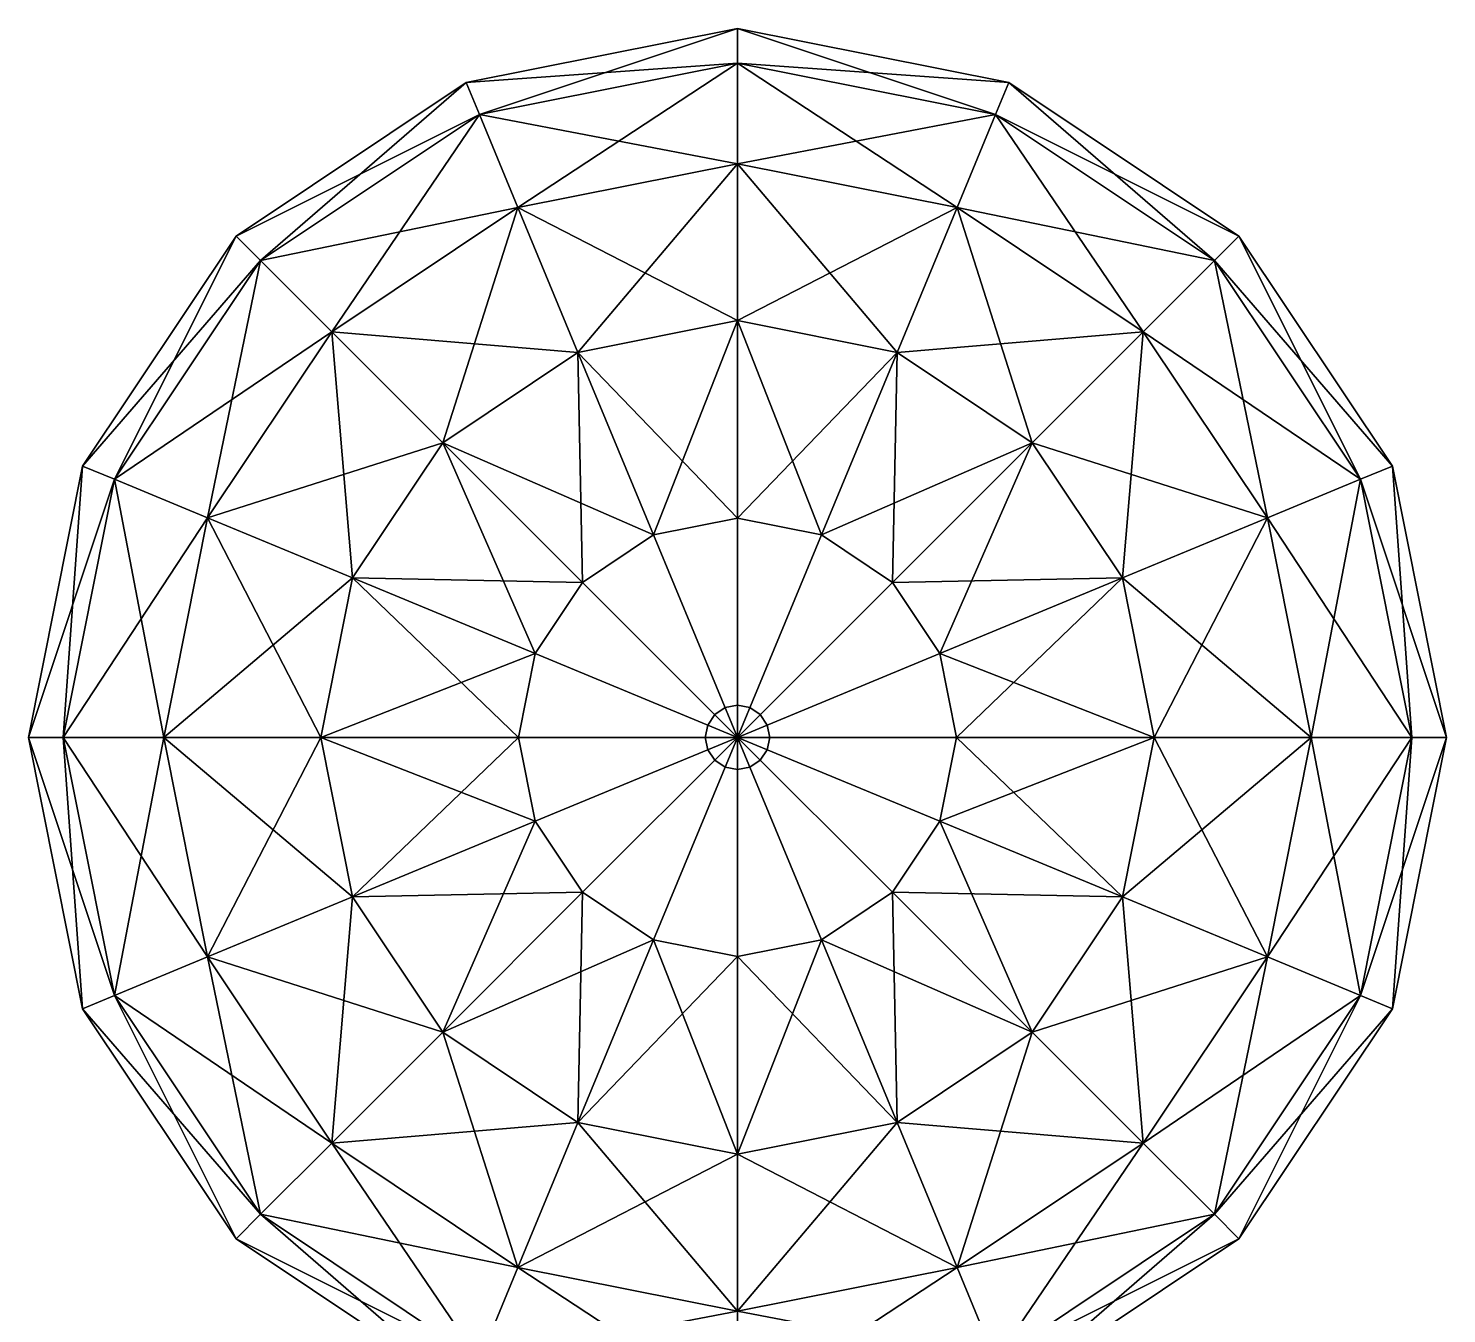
# Model space of a CAD drawing. Header units: metres. Extents: x -32.6 to 43.8, y -33.1 to 27.7.
# Drawn here: x 22.75 to 30.67, y -15.58 to -8.4 of the extents above; entities that cross this region are included whole.
import ezdxf

# ---------------------------------------------------------------- set-up
doc = ezdxf.new("R2010")
doc.units = ezdxf.units.M
doc.layers.add('KMENY', color=2, linetype='CONTINUOUS')
doc.layers.add('STROMY_OKOLI', color=3, linetype='CONTINUOUS')

msp = doc.modelspace()

# ---------------------------------------------------------------- linework, layer by layer
at = {"layer": 'KMENY'}
for points in [[(26.6442, -12.1924), (26.5858, -12.2314), (26.5858, -12.2314, 5.088)], [(26.6442, -12.1924), (26.5858, -12.2314, 5.088), (26.6442, -12.1924, 5.088)], [(26.7131, -12.1787), (26.6442, -12.1924), (26.6442, -12.1924, 5.088)], [(26.7131, -12.1787), (26.6442, -12.1924, 5.088), (26.7131, -12.1787, 5.088)], [(26.782, -12.1924), (26.7131, -12.1787), (26.7131, -12.1787, 5.088)], [(26.782, -12.1924), (26.7131, -12.1787, 5.088), (26.782, -12.1924, 5.088)], [(26.8404, -12.2314), (26.782, -12.1924), (26.782, -12.1924, 5.088)], [(26.8404, -12.2314), (26.782, -12.1924, 5.088), (26.8404, -12.2314, 5.088)], [(26.5858, -12.2314), (26.5468, -12.2898), (26.5468, -12.2898, 5.088)], [(26.5858, -12.2314), (26.5468, -12.2898, 5.088), (26.5858, -12.2314, 5.088)], [(26.8794, -12.2898), (26.8404, -12.2314), (26.8404, -12.2314, 5.088)], [(26.8794, -12.2898), (26.8404, -12.2314, 5.088), (26.8794, -12.2898, 5.088)], [(26.5468, -12.2898), (26.5331, -12.3587), (26.5331, -12.3587, 5.088)], [(26.5468, -12.2898), (26.5331, -12.3587, 5.088), (26.5468, -12.2898, 5.088)], [(26.8931, -12.3587), (26.8794, -12.2898), (26.8794, -12.2898, 5.088)], [(26.8931, -12.3587), (26.8794, -12.2898, 5.088), (26.8931, -12.3587, 5.088)], [(26.5331, -12.3587), (26.5468, -12.4276), (26.5468, -12.4276, 5.088)], [(26.5331, -12.3587), (26.5468, -12.4276, 5.088), (26.5331, -12.3587, 5.088)], [(26.5468, -12.4276), (26.5858, -12.486), (26.5858, -12.486, 5.088)], [(26.5468, -12.4276), (26.5858, -12.486, 5.088), (26.5468, -12.4276, 5.088)], [(26.8404, -12.486), (26.8794, -12.4276), (26.8794, -12.4276, 5.088)], [(26.8404, -12.486), (26.8794, -12.4276, 5.088), (26.8404, -12.486, 5.088)], [(26.8794, -12.4276), (26.8931, -12.3587), (26.8931, -12.3587, 5.088)], [(26.8794, -12.4276), (26.8931, -12.3587, 5.088), (26.8794, -12.4276, 5.088)], [(26.5858, -12.486), (26.6442, -12.525), (26.6442, -12.525, 5.088)], [(26.5858, -12.486), (26.6442, -12.525, 5.088), (26.5858, -12.486, 5.088)], [(26.782, -12.525), (26.8404, -12.486), (26.8404, -12.486, 5.088)], [(26.782, -12.525), (26.8404, -12.486, 5.088), (26.782, -12.525, 5.088)], [(26.6442, -12.525), (26.7131, -12.5387), (26.7131, -12.5387, 5.088)], [(26.6442, -12.525), (26.7131, -12.5387, 5.088), (26.6442, -12.525, 5.088)], [(26.7131, -12.5387), (26.782, -12.525), (26.782, -12.525, 5.088)], [(26.7131, -12.5387), (26.782, -12.525, 5.088), (26.7131, -12.5387, 5.088)]]:
    msp.add_3dface(points, dxfattribs=at)
at = {"layer": 'STROMY_OKOLI'}
for points in [[(26.7131, -8.5931, 8.6871), (25.1979, -8.7007, 7.4636), (26.7131, -8.3993, 7.4636)], [(26.7131, -8.3993, 7.4636), (25.1979, -8.7007, 7.4636), (25.2721, -8.8797, 6.2401)], [(26.7131, -8.3993, 7.4636), (25.2721, -8.8797, 6.2401), (26.7131, -8.5931, 6.2401)], [(28.1541, -8.8797, 8.6871), (26.7131, -8.5931, 8.6871), (26.7131, -8.3993, 7.4636)], [(28.1541, -8.8797, 8.6871), (26.7131, -8.3993, 7.4636), (28.2283, -8.7007, 7.4636)], [(28.2283, -8.7007, 7.4636), (26.7131, -8.3993, 7.4636), (26.7131, -8.5931, 6.2401)], [(26.7131, -8.5931, 8.6871), (25.2721, -8.8797, 8.6871), (25.1979, -8.7007, 7.4636)], [(26.7131, -9.1555, 9.7909), (25.2721, -8.8797, 8.6871), (26.7131, -8.5931, 8.6871)], [(26.7131, -8.5931, 6.2401), (25.2721, -8.8797, 6.2401), (25.4873, -9.3993, 5.1363)], [(26.7131, -8.5931, 6.2401), (25.4873, -9.3993, 5.1363), (26.7131, -9.1555, 5.1363)], [(27.9389, -9.3993, 9.7909), (26.7131, -9.1555, 9.7909), (26.7131, -8.5931, 8.6871)], [(27.9389, -9.3993, 9.7909), (26.7131, -8.5931, 8.6871), (28.1541, -8.8797, 8.6871)], [(28.2283, -8.7007, 7.4636), (26.7131, -8.5931, 6.2401), (28.1541, -8.8797, 6.2401)], [(28.1541, -8.8797, 6.2401), (26.7131, -8.5931, 6.2401), (26.7131, -9.1555, 5.1363)], [(25.2721, -8.8797, 8.6871), (23.9134, -9.559, 7.4636), (25.1979, -8.7007, 7.4636)], [(25.1979, -8.7007, 7.4636), (23.9134, -9.559, 7.4636), (24.0504, -9.696, 6.2401)], [(25.1979, -8.7007, 7.4636), (24.0504, -9.696, 6.2401), (25.2721, -8.8797, 6.2401)], [(29.3758, -9.696, 8.6871), (28.1541, -8.8797, 8.6871), (28.2283, -8.7007, 7.4636)], [(29.5128, -9.559, 7.4636), (28.2283, -8.7007, 7.4636), (28.1541, -8.8797, 6.2401)], [(29.3758, -9.696, 8.6871), (28.2283, -8.7007, 7.4636), (29.5128, -9.559, 7.4636)], [(25.2721, -8.8797, 8.6871), (24.0504, -9.696, 8.6871), (23.9134, -9.559, 7.4636)], [(25.4873, -9.3993, 9.7909), (24.0504, -9.696, 8.6871), (25.2721, -8.8797, 8.6871)], [(25.2721, -8.8797, 6.2401), (24.0504, -9.696, 6.2401), (24.4481, -10.0937, 5.1363)], [(25.2721, -8.8797, 6.2401), (24.4481, -10.0937, 5.1363), (25.4873, -9.3993, 5.1363)], [(26.7131, -9.1555, 9.7909), (25.4873, -9.3993, 9.7909), (25.2721, -8.8797, 8.6871)], [(28.1541, -8.8797, 6.2401), (26.7131, -9.1555, 5.1363), (27.9389, -9.3993, 5.1363)], [(28.9781, -10.0937, 9.7909), (27.9389, -9.3993, 9.7909), (28.1541, -8.8797, 8.6871)], [(29.3758, -9.696, 6.2401), (28.1541, -8.8797, 6.2401), (27.9389, -9.3993, 5.1363)], [(28.9781, -10.0937, 9.7909), (28.1541, -8.8797, 8.6871), (29.3758, -9.696, 8.6871)], [(29.5128, -9.559, 7.4636), (28.1541, -8.8797, 6.2401), (29.3758, -9.696, 6.2401)], [(26.7131, -10.0314, 10.6668), (25.4873, -9.3993, 9.7909), (26.7131, -9.1555, 9.7909)], [(26.7131, -9.1555, 5.1363), (25.4873, -9.3993, 5.1363), (25.8225, -10.2086, 4.2604)], [(26.7131, -9.1555, 5.1363), (25.8225, -10.2086, 4.2604), (26.7131, -10.0314, 4.2604)], [(27.6037, -10.2086, 10.6668), (26.7131, -10.0314, 10.6668), (26.7131, -9.1555, 9.7909)], [(27.6037, -10.2086, 10.6668), (26.7131, -9.1555, 9.7909), (27.9389, -9.3993, 9.7909)], [(27.9389, -9.3993, 5.1363), (26.7131, -9.1555, 5.1363), (26.7131, -10.0314, 4.2604)], [(25.4873, -9.3993, 9.7909), (24.4481, -10.0937, 9.7909), (24.0504, -9.696, 8.6871)], [(25.8225, -10.2086, 10.6668), (24.4481, -10.0937, 9.7909), (25.4873, -9.3993, 9.7909)], [(25.4873, -9.3993, 5.1363), (24.4481, -10.0937, 5.1363), (25.0675, -10.713, 4.2604)], [(25.4873, -9.3993, 5.1363), (25.0675, -10.713, 4.2604), (25.8225, -10.2086, 4.2604)], [(26.7131, -10.0314, 10.6668), (25.8225, -10.2086, 10.6668), (25.4873, -9.3993, 9.7909)], [(27.9389, -9.3993, 5.1363), (26.7131, -10.0314, 4.2604), (27.6037, -10.2086, 4.2604)], [(28.3587, -10.713, 10.6668), (27.6037, -10.2086, 10.6668), (27.9389, -9.3993, 9.7909)], [(28.9781, -10.0937, 5.1363), (27.9389, -9.3993, 5.1363), (27.6037, -10.2086, 4.2604)], [(28.3587, -10.713, 10.6668), (27.9389, -9.3993, 9.7909), (28.9781, -10.0937, 9.7909)], [(29.3758, -9.696, 6.2401), (27.9389, -9.3993, 5.1363), (28.9781, -10.0937, 5.1363)], [(24.0504, -9.696, 8.6871), (23.0551, -10.8435, 7.4636), (23.9134, -9.559, 7.4636)], [(23.9134, -9.559, 7.4636), (23.0551, -10.8435, 7.4636), (23.2341, -10.9176, 6.2401)], [(23.9134, -9.559, 7.4636), (23.2341, -10.9176, 6.2401), (24.0504, -9.696, 6.2401)], [(30.192, -10.9176, 8.6871), (29.3758, -9.696, 8.6871), (29.5128, -9.559, 7.4636)], [(30.3711, -10.8435, 7.4636), (29.5128, -9.559, 7.4636), (29.3758, -9.696, 6.2401)], [(30.192, -10.9176, 8.6871), (29.5128, -9.559, 7.4636), (30.3711, -10.8435, 7.4636)], [(24.0504, -9.696, 8.6871), (23.2341, -10.9176, 8.6871), (23.0551, -10.8435, 7.4636)], [(24.4481, -10.0937, 9.7909), (23.2341, -10.9176, 8.6871), (24.0504, -9.696, 8.6871)], [(24.0504, -9.696, 6.2401), (23.2341, -10.9176, 6.2401), (23.7537, -11.1329, 5.1363)], [(24.0504, -9.696, 6.2401), (23.7537, -11.1329, 5.1363), (24.4481, -10.0937, 5.1363)], [(29.6725, -11.1329, 9.7909), (28.9781, -10.0937, 9.7909), (29.3758, -9.696, 8.6871)], [(30.192, -10.9176, 6.2401), (29.3758, -9.696, 6.2401), (28.9781, -10.0937, 5.1363)], [(29.6725, -11.1329, 9.7909), (29.3758, -9.696, 8.6871), (30.192, -10.9176, 8.6871)], [(30.3711, -10.8435, 7.4636), (29.3758, -9.696, 6.2401), (30.192, -10.9176, 6.2401)], [(26.7131, -11.1352, 11.2292), (25.8225, -10.2086, 10.6668), (26.7131, -10.0314, 10.6668)], [(26.7131, -10.0314, 4.2604), (25.8225, -10.2086, 4.2604), (26.2449, -11.2283, 3.698)], [(26.7131, -10.0314, 4.2604), (26.2449, -11.2283, 3.698), (26.7131, -11.1352, 3.698)], [(27.1813, -11.2283, 11.2292), (26.7131, -11.1352, 11.2292), (26.7131, -10.0314, 10.6668)], [(27.1813, -11.2283, 11.2292), (26.7131, -10.0314, 10.6668), (27.6037, -10.2086, 10.6668)], [(27.6037, -10.2086, 4.2604), (26.7131, -10.0314, 4.2604), (26.7131, -11.1352, 3.698)], [(24.4481, -10.0937, 9.7909), (23.7537, -11.1329, 9.7909), (23.2341, -10.9176, 8.6871)], [(25.0675, -10.713, 10.6668), (23.7537, -11.1329, 9.7909), (24.4481, -10.0937, 9.7909)], [(24.4481, -10.0937, 5.1363), (23.7537, -11.1329, 5.1363), (24.563, -11.4681, 4.2604)], [(25.8225, -10.2086, 10.6668), (25.0675, -10.713, 10.6668), (24.4481, -10.0937, 9.7909)], [(24.4481, -10.0937, 5.1363), (24.563, -11.4681, 4.2604), (25.0675, -10.713, 4.2604)], [(28.9781, -10.0937, 5.1363), (27.6037, -10.2086, 4.2604), (28.3587, -10.713, 4.2604)], [(28.8632, -11.4681, 10.6668), (28.3587, -10.713, 10.6668), (28.9781, -10.0937, 9.7909)], [(29.6725, -11.1329, 5.1363), (28.9781, -10.0937, 5.1363), (28.3587, -10.713, 4.2604)], [(28.8632, -11.4681, 10.6668), (28.9781, -10.0937, 9.7909), (29.6725, -11.1329, 9.7909)], [(30.192, -10.9176, 6.2401), (28.9781, -10.0937, 5.1363), (29.6725, -11.1329, 5.1363)], [(26.2449, -11.2283, 11.2292), (25.0675, -10.713, 10.6668), (25.8225, -10.2086, 10.6668)], [(25.8225, -10.2086, 4.2604), (25.0675, -10.713, 4.2604), (25.8479, -11.4935, 3.698)], [(26.7131, -11.1352, 11.2292), (26.2449, -11.2283, 11.2292), (25.8225, -10.2086, 10.6668)], [(25.8225, -10.2086, 4.2604), (25.8479, -11.4935, 3.698), (26.2449, -11.2283, 3.698)], [(27.6037, -10.2086, 4.2604), (26.7131, -11.1352, 3.698), (27.1813, -11.2283, 3.698)], [(27.5782, -11.4935, 11.2292), (27.1813, -11.2283, 11.2292), (27.6037, -10.2086, 10.6668)], [(28.3587, -10.713, 4.2604), (27.6037, -10.2086, 4.2604), (27.1813, -11.2283, 3.698)], [(27.5782, -11.4935, 11.2292), (27.6037, -10.2086, 10.6668), (28.3587, -10.713, 10.6668)], [(25.0675, -10.713, 10.6668), (24.563, -11.4681, 10.6668), (23.7537, -11.1329, 9.7909)], [(25.8479, -11.4935, 11.2292), (24.563, -11.4681, 10.6668), (25.0675, -10.713, 10.6668)], [(25.0675, -10.713, 4.2604), (24.563, -11.4681, 4.2604), (25.5827, -11.8905, 3.698)], [(26.2449, -11.2283, 11.2292), (25.8479, -11.4935, 11.2292), (25.0675, -10.713, 10.6668)], [(25.0675, -10.713, 4.2604), (25.5827, -11.8905, 3.698), (25.8479, -11.4935, 3.698)], [(28.3587, -10.713, 4.2604), (27.1813, -11.2283, 3.698), (27.5782, -11.4935, 3.698)], [(27.8435, -11.8905, 11.2292), (27.5782, -11.4935, 11.2292), (28.3587, -10.713, 10.6668)], [(28.8632, -11.4681, 4.2604), (28.3587, -10.713, 4.2604), (27.5782, -11.4935, 3.698)], [(27.8435, -11.8905, 11.2292), (28.3587, -10.713, 10.6668), (28.8632, -11.4681, 10.6668)], [(29.6725, -11.1329, 5.1363), (28.3587, -10.713, 4.2604), (28.8632, -11.4681, 4.2604)], [(23.2341, -10.9176, 8.6871), (22.7537, -12.3587, 7.4636), (23.0551, -10.8435, 7.4636)], [(23.0551, -10.8435, 7.4636), (22.7537, -12.3587, 7.4636), (22.9475, -12.3587, 6.2401)], [(23.0551, -10.8435, 7.4636), (22.9475, -12.3587, 6.2401), (23.2341, -10.9176, 6.2401)], [(30.4787, -12.3587, 8.6871), (30.192, -10.9176, 8.6871), (30.3711, -10.8435, 7.4636)], [(30.6725, -12.3587, 7.4636), (30.3711, -10.8435, 7.4636), (30.192, -10.9176, 6.2401)], [(30.4787, -12.3587, 8.6871), (30.3711, -10.8435, 7.4636), (30.6725, -12.3587, 7.4636)], [(23.2341, -10.9176, 8.6871), (22.9475, -12.3587, 8.6871), (22.7537, -12.3587, 7.4636)], [(23.7537, -11.1329, 9.7909), (22.9475, -12.3587, 8.6871), (23.2341, -10.9176, 8.6871)], [(23.2341, -10.9176, 6.2401), (22.9475, -12.3587, 6.2401), (23.5099, -12.3587, 5.1363)], [(23.2341, -10.9176, 6.2401), (23.5099, -12.3587, 5.1363), (23.7537, -11.1329, 5.1363)], [(29.9163, -12.3587, 9.7909), (29.6725, -11.1329, 9.7909), (30.192, -10.9176, 8.6871)], [(30.4787, -12.3587, 6.2401), (30.192, -10.9176, 6.2401), (29.6725, -11.1329, 5.1363)], [(29.9163, -12.3587, 9.7909), (30.192, -10.9176, 8.6871), (30.4787, -12.3587, 8.6871)], [(30.6725, -12.3587, 7.4636), (30.192, -10.9176, 6.2401), (30.4787, -12.3587, 6.2401)], [(23.7537, -11.1329, 9.7909), (23.5099, -12.3587, 9.7909), (22.9475, -12.3587, 8.6871)], [(24.563, -11.4681, 10.6668), (23.5099, -12.3587, 9.7909), (23.7537, -11.1329, 9.7909)], [(23.7537, -11.1329, 5.1363), (23.5099, -12.3587, 5.1363), (24.3858, -12.3587, 4.2604)], [(23.7537, -11.1329, 5.1363), (24.3858, -12.3587, 4.2604), (24.563, -11.4681, 4.2604)], [(26.7131, -12.3587, 11.423), (26.2449, -11.2283, 11.2292), (26.7131, -11.1352, 11.2292)], [(26.7131, -11.1352, 3.698), (26.2449, -11.2283, 3.698), (26.7131, -12.3587, 3.5042)], [(26.7131, -12.3587, 11.423), (26.7131, -11.1352, 11.2292), (27.1813, -11.2283, 11.2292)], [(27.1813, -11.2283, 3.698), (26.7131, -11.1352, 3.698), (26.7131, -12.3587, 3.5042)], [(29.0404, -12.3587, 10.6668), (28.8632, -11.4681, 10.6668), (29.6725, -11.1329, 9.7909)], [(29.9163, -12.3587, 5.1363), (29.6725, -11.1329, 5.1363), (28.8632, -11.4681, 4.2604)], [(29.0404, -12.3587, 10.6668), (29.6725, -11.1329, 9.7909), (29.9163, -12.3587, 9.7909)], [(30.4787, -12.3587, 6.2401), (29.6725, -11.1329, 5.1363), (29.9163, -12.3587, 5.1363)], [(26.7131, -12.3587, 11.423), (25.8479, -11.4935, 11.2292), (26.2449, -11.2283, 11.2292)], [(26.2449, -11.2283, 3.698), (25.8479, -11.4935, 3.698), (26.7131, -12.3587, 3.5042)], [(26.7131, -12.3587, 11.423), (27.1813, -11.2283, 11.2292), (27.5782, -11.4935, 11.2292)], [(27.5782, -11.4935, 3.698), (27.1813, -11.2283, 3.698), (26.7131, -12.3587, 3.5042)], [(24.563, -11.4681, 10.6668), (24.3858, -12.3587, 10.6668), (23.5099, -12.3587, 9.7909)], [(25.5827, -11.8905, 11.2292), (24.3858, -12.3587, 10.6668), (24.563, -11.4681, 10.6668)], [(24.563, -11.4681, 4.2604), (24.3858, -12.3587, 4.2604), (25.4896, -12.3587, 3.698)], [(25.8479, -11.4935, 11.2292), (25.5827, -11.8905, 11.2292), (24.563, -11.4681, 10.6668)], [(24.563, -11.4681, 4.2604), (25.4896, -12.3587, 3.698), (25.5827, -11.8905, 3.698)], [(28.8632, -11.4681, 4.2604), (27.5782, -11.4935, 3.698), (27.8435, -11.8905, 3.698)], [(27.9366, -12.3587, 11.2292), (27.8435, -11.8905, 11.2292), (28.8632, -11.4681, 10.6668)], [(29.0404, -12.3587, 4.2604), (28.8632, -11.4681, 4.2604), (27.8435, -11.8905, 3.698)], [(27.9366, -12.3587, 11.2292), (28.8632, -11.4681, 10.6668), (29.0404, -12.3587, 10.6668)], [(29.9163, -12.3587, 5.1363), (28.8632, -11.4681, 4.2604), (29.0404, -12.3587, 4.2604)], [(26.7131, -12.3587, 11.423), (25.5827, -11.8905, 11.2292), (25.8479, -11.4935, 11.2292)], [(25.8479, -11.4935, 3.698), (25.5827, -11.8905, 3.698), (26.7131, -12.3587, 3.5042)], [(26.7131, -12.3587, 11.423), (27.5782, -11.4935, 11.2292), (27.8435, -11.8905, 11.2292)], [(27.8435, -11.8905, 3.698), (27.5782, -11.4935, 3.698), (26.7131, -12.3587, 3.5042)], [(25.5827, -11.8905, 11.2292), (25.4896, -12.3587, 11.2292), (24.3858, -12.3587, 10.6668)], [(26.7131, -12.3587, 11.423), (25.4896, -12.3587, 11.2292), (25.5827, -11.8905, 11.2292)], [(25.5827, -11.8905, 3.698), (25.4896, -12.3587, 3.698), (26.7131, -12.3587, 3.5042)], [(26.7131, -12.3587, 11.423), (27.8435, -11.8905, 11.2292), (27.9366, -12.3587, 11.2292)], [(27.9366, -12.3587, 3.698), (27.8435, -11.8905, 3.698), (26.7131, -12.3587, 3.5042)], [(29.0404, -12.3587, 4.2604), (27.8435, -11.8905, 3.698), (27.9366, -12.3587, 3.698)], [(22.9475, -12.3587, 8.6871), (23.0551, -13.8739, 7.4636), (22.7537, -12.3587, 7.4636)], [(22.7537, -12.3587, 7.4636), (23.0551, -13.8739, 7.4636), (23.2341, -13.7997, 6.2401)], [(22.7537, -12.3587, 7.4636), (23.2341, -13.7997, 6.2401), (22.9475, -12.3587, 6.2401)], [(23.5099, -12.3587, 9.7909), (23.2341, -13.7997, 8.6871), (22.9475, -12.3587, 8.6871)], [(22.9475, -12.3587, 8.6871), (23.2341, -13.7997, 8.6871), (23.0551, -13.8739, 7.4636)], [(22.9475, -12.3587, 6.2401), (23.2341, -13.7997, 6.2401), (23.7537, -13.5845, 5.1363)], [(22.9475, -12.3587, 6.2401), (23.7537, -13.5845, 5.1363), (23.5099, -12.3587, 5.1363)], [(23.5099, -12.3587, 9.7909), (23.7537, -13.5845, 9.7909), (23.2341, -13.7997, 8.6871)], [(24.3858, -12.3587, 10.6668), (23.7537, -13.5845, 9.7909), (23.5099, -12.3587, 9.7909)], [(23.5099, -12.3587, 5.1363), (23.7537, -13.5845, 5.1363), (24.563, -13.2493, 4.2604)], [(23.5099, -12.3587, 5.1363), (24.563, -13.2493, 4.2604), (24.3858, -12.3587, 4.2604)], [(24.3858, -12.3587, 10.6668), (24.563, -13.2493, 10.6668), (23.7537, -13.5845, 9.7909)], [(25.4896, -12.3587, 11.2292), (24.563, -13.2493, 10.6668), (24.3858, -12.3587, 10.6668)], [(24.3858, -12.3587, 4.2604), (24.563, -13.2493, 4.2604), (25.5827, -12.8269, 3.698)], [(24.3858, -12.3587, 4.2604), (25.5827, -12.8269, 3.698), (25.4896, -12.3587, 3.698)], [(25.4896, -12.3587, 11.2292), (25.5827, -12.8269, 11.2292), (24.563, -13.2493, 10.6668)], [(26.7131, -12.3587, 11.423), (25.5827, -12.8269, 11.2292), (25.4896, -12.3587, 11.2292)], [(25.4896, -12.3587, 3.698), (25.5827, -12.8269, 3.698), (26.7131, -12.3587, 3.5042)], [(26.7131, -12.3587, 11.423), (25.8479, -13.2238, 11.2292), (25.5827, -12.8269, 11.2292)], [(25.5827, -12.8269, 3.698), (25.8479, -13.2238, 3.698), (26.7131, -12.3587, 3.5042)], [(26.7131, -12.3587, 11.423), (26.2449, -13.4891, 11.2292), (25.8479, -13.2238, 11.2292)], [(25.8479, -13.2238, 3.698), (26.2449, -13.4891, 3.698), (26.7131, -12.3587, 3.5042)], [(26.7131, -12.3587, 11.423), (26.7131, -13.5822, 11.2292), (26.2449, -13.4891, 11.2292)], [(26.2449, -13.4891, 3.698), (26.7131, -13.5822, 3.698), (26.7131, -12.3587, 3.5042)], [(26.7131, -12.3587, 11.423), (27.1813, -13.4891, 11.2292), (26.7131, -13.5822, 11.2292)], [(26.7131, -12.3587, 11.423), (27.5782, -13.2238, 11.2292), (27.1813, -13.4891, 11.2292)], [(26.7131, -12.3587, 11.423), (27.8435, -12.8269, 11.2292), (27.5782, -13.2238, 11.2292)], [(26.7131, -12.3587, 11.423), (27.9366, -12.3587, 11.2292), (27.8435, -12.8269, 11.2292)], [(26.7131, -13.5822, 3.698), (27.1813, -13.4891, 3.698), (26.7131, -12.3587, 3.5042)], [(27.1813, -13.4891, 3.698), (27.5782, -13.2238, 3.698), (26.7131, -12.3587, 3.5042)], [(27.5782, -13.2238, 3.698), (27.8435, -12.8269, 3.698), (26.7131, -12.3587, 3.5042)], [(27.8435, -12.8269, 3.698), (27.9366, -12.3587, 3.698), (26.7131, -12.3587, 3.5042)], [(27.8435, -12.8269, 11.2292), (27.9366, -12.3587, 11.2292), (29.0404, -12.3587, 10.6668)], [(27.8435, -12.8269, 11.2292), (29.0404, -12.3587, 10.6668), (28.8632, -13.2493, 10.6668)], [(28.8632, -13.2493, 4.2604), (27.9366, -12.3587, 3.698), (27.8435, -12.8269, 3.698)], [(28.8632, -13.2493, 4.2604), (29.0404, -12.3587, 4.2604), (27.9366, -12.3587, 3.698)], [(28.8632, -13.2493, 10.6668), (29.0404, -12.3587, 10.6668), (29.9163, -12.3587, 9.7909)], [(28.8632, -13.2493, 10.6668), (29.9163, -12.3587, 9.7909), (29.6725, -13.5845, 9.7909)], [(29.6725, -13.5845, 5.1363), (29.0404, -12.3587, 4.2604), (28.8632, -13.2493, 4.2604)], [(29.6725, -13.5845, 5.1363), (29.9163, -12.3587, 5.1363), (29.0404, -12.3587, 4.2604)], [(29.6725, -13.5845, 9.7909), (29.9163, -12.3587, 9.7909), (30.4787, -12.3587, 8.6871)], [(29.6725, -13.5845, 9.7909), (30.4787, -12.3587, 8.6871), (30.192, -13.7997, 8.6871)], [(30.192, -13.7997, 6.2401), (29.9163, -12.3587, 5.1363), (29.6725, -13.5845, 5.1363)], [(30.192, -13.7997, 6.2401), (30.4787, -12.3587, 6.2401), (29.9163, -12.3587, 5.1363)], [(30.192, -13.7997, 8.6871), (30.4787, -12.3587, 8.6871), (30.6725, -12.3587, 7.4636)], [(30.192, -13.7997, 8.6871), (30.6725, -12.3587, 7.4636), (30.3711, -13.8739, 7.4636)], [(30.3711, -13.8739, 7.4636), (30.4787, -12.3587, 6.2401), (30.192, -13.7997, 6.2401)], [(30.3711, -13.8739, 7.4636), (30.6725, -12.3587, 7.4636), (30.4787, -12.3587, 6.2401)], [(25.5827, -12.8269, 11.2292), (25.0675, -14.0043, 10.6668), (24.563, -13.2493, 10.6668)], [(24.563, -13.2493, 4.2604), (25.8479, -13.2238, 3.698), (25.5827, -12.8269, 3.698)], [(25.5827, -12.8269, 11.2292), (25.8479, -13.2238, 11.2292), (25.0675, -14.0043, 10.6668)], [(27.5782, -13.2238, 11.2292), (27.8435, -12.8269, 11.2292), (28.8632, -13.2493, 10.6668)], [(28.3587, -14.0043, 4.2604), (27.8435, -12.8269, 3.698), (27.5782, -13.2238, 3.698)], [(28.3587, -14.0043, 4.2604), (28.8632, -13.2493, 4.2604), (27.8435, -12.8269, 3.698)], [(24.563, -13.2493, 4.2604), (25.0675, -14.0043, 4.2604), (25.8479, -13.2238, 3.698)], [(25.8479, -13.2238, 11.2292), (25.8225, -14.5088, 10.6668), (25.0675, -14.0043, 10.6668)], [(25.0675, -14.0043, 4.2604), (26.2449, -13.4891, 3.698), (25.8479, -13.2238, 3.698)], [(25.8479, -13.2238, 11.2292), (26.2449, -13.4891, 11.2292), (25.8225, -14.5088, 10.6668)], [(27.1813, -13.4891, 11.2292), (27.5782, -13.2238, 11.2292), (28.3587, -14.0043, 10.6668)], [(27.6037, -14.5088, 4.2604), (27.5782, -13.2238, 3.698), (27.1813, -13.4891, 3.698)], [(27.5782, -13.2238, 11.2292), (28.8632, -13.2493, 10.6668), (28.3587, -14.0043, 10.6668)], [(27.6037, -14.5088, 4.2604), (28.3587, -14.0043, 4.2604), (27.5782, -13.2238, 3.698)], [(24.563, -13.2493, 10.6668), (24.4481, -14.6237, 9.7909), (23.7537, -13.5845, 9.7909)], [(23.7537, -13.5845, 5.1363), (25.0675, -14.0043, 4.2604), (24.563, -13.2493, 4.2604)], [(24.563, -13.2493, 10.6668), (25.0675, -14.0043, 10.6668), (24.4481, -14.6237, 9.7909)], [(28.3587, -14.0043, 10.6668), (28.8632, -13.2493, 10.6668), (29.6725, -13.5845, 9.7909)], [(28.9781, -14.6237, 5.1363), (28.8632, -13.2493, 4.2604), (28.3587, -14.0043, 4.2604)], [(28.9781, -14.6237, 5.1363), (29.6725, -13.5845, 5.1363), (28.8632, -13.2493, 4.2604)], [(25.0675, -14.0043, 4.2604), (25.8225, -14.5088, 4.2604), (26.2449, -13.4891, 3.698)], [(26.2449, -13.4891, 11.2292), (26.7131, -14.6859, 10.6668), (25.8225, -14.5088, 10.6668)], [(25.8225, -14.5088, 4.2604), (26.7131, -13.5822, 3.698), (26.2449, -13.4891, 3.698)], [(26.2449, -13.4891, 11.2292), (26.7131, -13.5822, 11.2292), (26.7131, -14.6859, 10.6668)], [(26.7131, -13.5822, 11.2292), (27.1813, -13.4891, 11.2292), (27.6037, -14.5088, 10.6668)], [(26.7131, -14.6859, 4.2604), (27.6037, -14.5088, 4.2604), (27.1813, -13.4891, 3.698)], [(26.7131, -14.6859, 4.2604), (27.1813, -13.4891, 3.698), (26.7131, -13.5822, 3.698)], [(27.1813, -13.4891, 11.2292), (28.3587, -14.0043, 10.6668), (27.6037, -14.5088, 10.6668)], [(23.7537, -13.5845, 9.7909), (24.0504, -15.0214, 8.6871), (23.2341, -13.7997, 8.6871)], [(23.2341, -13.7997, 6.2401), (24.4481, -14.6237, 5.1363), (23.7537, -13.5845, 5.1363)], [(23.7537, -13.5845, 9.7909), (24.4481, -14.6237, 9.7909), (24.0504, -15.0214, 8.6871)], [(23.7537, -13.5845, 5.1363), (24.4481, -14.6237, 5.1363), (25.0675, -14.0043, 4.2604)], [(25.8225, -14.5088, 4.2604), (26.7131, -14.6859, 4.2604), (26.7131, -13.5822, 3.698)], [(26.7131, -13.5822, 11.2292), (27.6037, -14.5088, 10.6668), (26.7131, -14.6859, 10.6668)], [(28.3587, -14.0043, 10.6668), (29.6725, -13.5845, 9.7909), (28.9781, -14.6237, 9.7909)], [(28.9781, -14.6237, 9.7909), (29.6725, -13.5845, 9.7909), (30.192, -13.7997, 8.6871)], [(29.3758, -15.0214, 6.2401), (29.6725, -13.5845, 5.1363), (28.9781, -14.6237, 5.1363)], [(29.3758, -15.0214, 6.2401), (30.192, -13.7997, 6.2401), (29.6725, -13.5845, 5.1363)], [(23.2341, -13.7997, 8.6871), (23.9134, -15.1584, 7.4636), (23.0551, -13.8739, 7.4636)], [(23.0551, -13.8739, 7.4636), (24.0504, -15.0214, 6.2401), (23.2341, -13.7997, 6.2401)], [(23.2341, -13.7997, 8.6871), (24.0504, -15.0214, 8.6871), (23.9134, -15.1584, 7.4636)], [(23.2341, -13.7997, 6.2401), (24.0504, -15.0214, 6.2401), (24.4481, -14.6237, 5.1363)], [(28.9781, -14.6237, 9.7909), (30.192, -13.7997, 8.6871), (29.3758, -15.0214, 8.6871)], [(29.3758, -15.0214, 8.6871), (30.192, -13.7997, 8.6871), (30.3711, -13.8739, 7.4636)], [(29.5128, -15.1584, 7.4636), (30.192, -13.7997, 6.2401), (29.3758, -15.0214, 6.2401)], [(29.5128, -15.1584, 7.4636), (30.3711, -13.8739, 7.4636), (30.192, -13.7997, 6.2401)], [(23.0551, -13.8739, 7.4636), (23.9134, -15.1584, 7.4636), (24.0504, -15.0214, 6.2401)], [(29.3758, -15.0214, 8.6871), (30.3711, -13.8739, 7.4636), (29.5128, -15.1584, 7.4636)], [(25.0675, -14.0043, 10.6668), (25.4873, -15.3181, 9.7909), (24.4481, -14.6237, 9.7909)], [(24.4481, -14.6237, 5.1363), (25.8225, -14.5088, 4.2604), (25.0675, -14.0043, 4.2604)], [(25.0675, -14.0043, 10.6668), (25.8225, -14.5088, 10.6668), (25.4873, -15.3181, 9.7909)], [(27.6037, -14.5088, 10.6668), (28.3587, -14.0043, 10.6668), (28.9781, -14.6237, 9.7909)], [(27.9389, -15.3181, 5.1363), (28.3587, -14.0043, 4.2604), (27.6037, -14.5088, 4.2604)], [(27.9389, -15.3181, 5.1363), (28.9781, -14.6237, 5.1363), (28.3587, -14.0043, 4.2604)], [(24.4481, -14.6237, 5.1363), (25.4873, -15.3181, 5.1363), (25.8225, -14.5088, 4.2604)], [(25.8225, -14.5088, 10.6668), (26.7131, -15.5619, 9.7909), (25.4873, -15.3181, 9.7909)], [(25.4873, -15.3181, 5.1363), (26.7131, -14.6859, 4.2604), (25.8225, -14.5088, 4.2604)], [(25.8225, -14.5088, 10.6668), (26.7131, -14.6859, 10.6668), (26.7131, -15.5619, 9.7909)], [(26.7131, -14.6859, 10.6668), (27.6037, -14.5088, 10.6668), (27.9389, -15.3181, 9.7909)], [(26.7131, -15.5619, 5.1363), (27.9389, -15.3181, 5.1363), (27.6037, -14.5088, 4.2604)], [(26.7131, -15.5619, 5.1363), (27.6037, -14.5088, 4.2604), (26.7131, -14.6859, 4.2604)], [(27.6037, -14.5088, 10.6668), (28.9781, -14.6237, 9.7909), (27.9389, -15.3181, 9.7909)], [(24.4481, -14.6237, 9.7909), (25.2721, -15.8376, 8.6871), (24.0504, -15.0214, 8.6871)], [(24.0504, -15.0214, 6.2401), (25.4873, -15.3181, 5.1363), (24.4481, -14.6237, 5.1363)], [(24.4481, -14.6237, 9.7909), (25.4873, -15.3181, 9.7909), (25.2721, -15.8376, 8.6871)], [(27.9389, -15.3181, 9.7909), (28.9781, -14.6237, 9.7909), (29.3758, -15.0214, 8.6871)], [(28.1541, -15.8376, 6.2401), (28.9781, -14.6237, 5.1363), (27.9389, -15.3181, 5.1363)], [(28.1541, -15.8376, 6.2401), (29.3758, -15.0214, 6.2401), (28.9781, -14.6237, 5.1363)], [(25.4873, -15.3181, 5.1363), (26.7131, -15.5619, 5.1363), (26.7131, -14.6859, 4.2604)], [(26.7131, -14.6859, 10.6668), (27.9389, -15.3181, 9.7909), (26.7131, -15.5619, 9.7909)], [(24.0504, -15.0214, 8.6871), (25.1979, -16.0167, 7.4636), (23.9134, -15.1584, 7.4636)], [(23.9134, -15.1584, 7.4636), (25.2721, -15.8376, 6.2401), (24.0504, -15.0214, 6.2401)], [(24.0504, -15.0214, 8.6871), (25.2721, -15.8376, 8.6871), (25.1979, -16.0167, 7.4636)], [(24.0504, -15.0214, 6.2401), (25.2721, -15.8376, 6.2401), (25.4873, -15.3181, 5.1363)], [(27.9389, -15.3181, 9.7909), (29.3758, -15.0214, 8.6871), (28.1541, -15.8376, 8.6871)], [(28.1541, -15.8376, 8.6871), (29.3758, -15.0214, 8.6871), (29.5128, -15.1584, 7.4636)], [(28.2283, -16.0167, 7.4636), (29.3758, -15.0214, 6.2401), (28.1541, -15.8376, 6.2401)], [(28.2283, -16.0167, 7.4636), (29.5128, -15.1584, 7.4636), (29.3758, -15.0214, 6.2401)], [(23.9134, -15.1584, 7.4636), (25.1979, -16.0167, 7.4636), (25.2721, -15.8376, 6.2401)], [(28.1541, -15.8376, 8.6871), (29.5128, -15.1584, 7.4636), (28.2283, -16.0167, 7.4636)], [(25.4873, -15.3181, 9.7909), (26.7131, -16.1243, 8.6871), (25.2721, -15.8376, 8.6871)], [(25.2721, -15.8376, 6.2401), (26.7131, -15.5619, 5.1363), (25.4873, -15.3181, 5.1363)], [(25.4873, -15.3181, 9.7909), (26.7131, -15.5619, 9.7909), (26.7131, -16.1243, 8.6871)], [(26.7131, -15.5619, 9.7909), (27.9389, -15.3181, 9.7909), (28.1541, -15.8376, 8.6871)], [(26.7131, -16.1243, 6.2401), (28.1541, -15.8376, 6.2401), (27.9389, -15.3181, 5.1363)], [(26.7131, -16.1243, 6.2401), (27.9389, -15.3181, 5.1363), (26.7131, -15.5619, 5.1363)], [(25.2721, -15.8376, 6.2401), (26.7131, -16.1243, 6.2401), (26.7131, -15.5619, 5.1363)], [(26.7131, -15.5619, 9.7909), (28.1541, -15.8376, 8.6871), (26.7131, -16.1243, 8.6871)]]:
    msp.add_3dface(points, dxfattribs=at)

doc.saveas('drawing.dxf')
